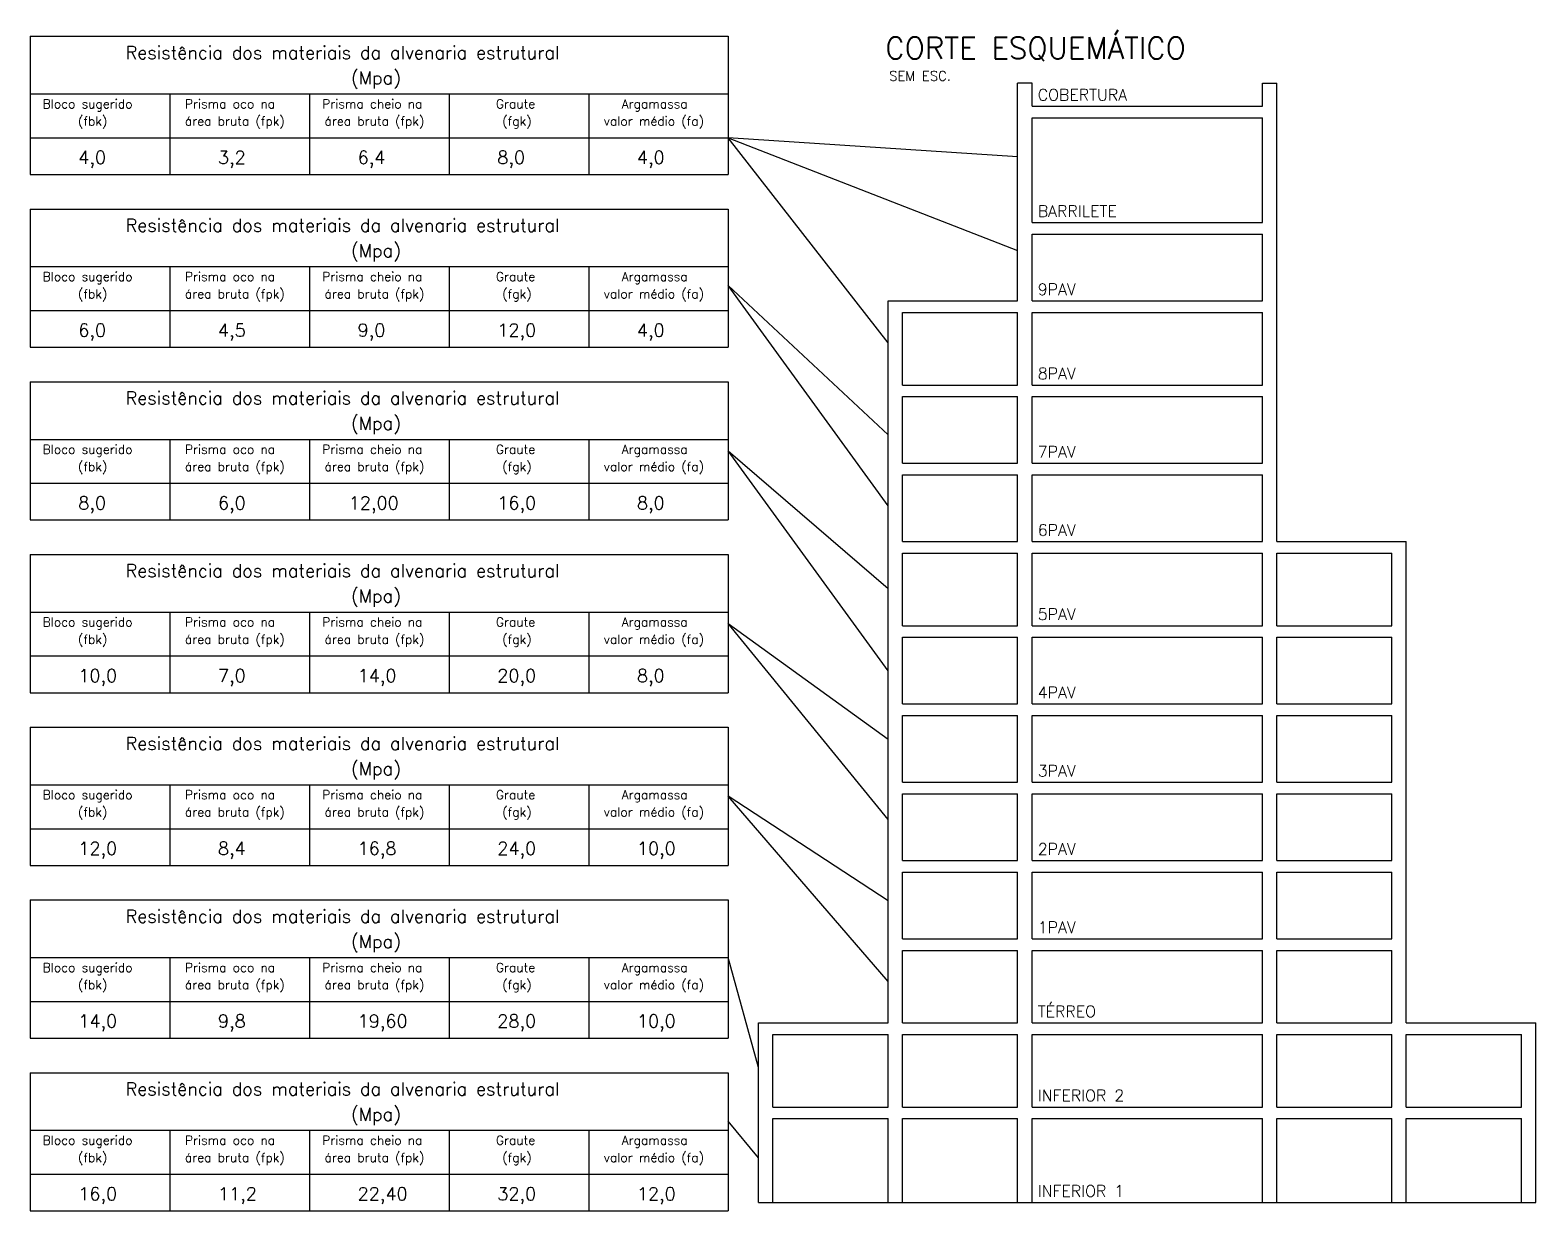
# Model space of a CAD drawing. Extents: x -39962 to 8542, y 35336 to 43602.
# Drawn here: x -39962 to -34732, y 37176 to 41277 of the extents above; entities that cross this region are included whole.
import ezdxf

# ---------------------------------------------------------------- set-up
doc = ezdxf.new("R2010")
doc.units = 0
for name, color, linetype in [('PENA_1', 1, 'CONTINUOUS'), ('PENA_3', 3, 'CONTINUOUS'), ('T1', 2, 'CONTINUOUS'), ('T3', 4, 'CONTINUOUS'), ('TEXTO', 3, 'CONTINUOUS')]:
    doc.layers.add(name, color=color, linetype=linetype)
doc.styles.get("Standard").update_dxf_attribs({"font": 'ROMANS.SHX'})
doc.styles.add('Texto1', font='romans.shx', dxfattribs={"height": 9})
doc.styles.add('Texto2', font='romans.shx', dxfattribs={"height": 12.5})
doc.styles.add('Texto3', font='romans.shx', dxfattribs={"height": 20})

msp = doc.modelspace()

# ---------------------------------------------------------------- linework, layer by layer
at = {"layer": 'PENA_1'}
for p, q in [((-39961.74, 41255.69), (-39961.74, 40775.69)), ((-39961.74, 41255.69), (-37536.74, 41255.69)), ((-37536.74, 41255.69), (-37536.74, 40775.69)), ((-39961.74, 41055.69), (-37536.74, 41055.69)), ((-39476.74, 41055.69), (-39476.74, 40775.69)), ((-38991.74, 41055.69), (-38991.74, 40775.69)), ((-38506.74, 41055.69), (-38506.74, 40775.69)), ((-38021.74, 41055.69), (-38021.74, 40775.69)), ((-39961.74, 40903.19), (-37536.74, 40903.19)), ((-36981.93, 40190.49), (-37536.74, 40903.19)), ((-37536.74, 40903.19), (-36531.93, 40511.29)), ((-36531.93, 40836.57), (-37536.74, 40903.19)), ((-39961.74, 40775.69), (-37536.74, 40775.69)), ((-39961.74, 40655.69), (-39961.74, 40175.69)), ((-39961.74, 40655.69), (-37536.74, 40655.69)), ((-37536.74, 40655.69), (-37536.74, 40175.69)), ((-39961.74, 40455.69), (-37536.74, 40455.69)), ((-39476.74, 40455.69), (-39476.74, 40175.69)), ((-38991.74, 40455.69), (-38991.74, 40175.69)), ((-38506.74, 40455.69), (-38506.74, 40175.69)), ((-38021.74, 40455.69), (-38021.74, 40175.69)), ((-36981.93, 39624.98), (-37536.74, 40390.09)), ((-37536.74, 40390.09), (-36981.93, 39871.75)), ((-39961.74, 40303.19), (-37536.74, 40303.19)), ((-39961.74, 40175.69), (-37536.74, 40175.69)), ((-39961.74, 40055.69), (-39961.74, 39575.69)), ((-39961.74, 40055.69), (-37536.74, 40055.69)), ((-37536.74, 40055.69), (-37536.74, 39575.69)), ((-39961.74, 39855.69), (-37536.74, 39855.69)), ((-39476.74, 39855.69), (-39476.74, 39575.69)), ((-38991.74, 39855.69), (-38991.74, 39575.69)), ((-38506.74, 39855.69), (-38506.74, 39575.69)), ((-38021.74, 39855.69), (-38021.74, 39575.69)), ((-36981.93, 39051.58), (-37536.74, 39815.69)), ((-37536.74, 39815.69), (-36981.93, 39337.36)), ((-39961.74, 39703.19), (-37536.74, 39703.19)), ((-39961.74, 39575.69), (-37536.74, 39575.69)), ((-39961.74, 39455.69), (-39961.74, 38975.69)), ((-39961.74, 39455.69), (-37536.74, 39455.69)), ((-37536.74, 39455.69), (-37536.74, 38975.69)), ((-39961.74, 39255.69), (-37536.74, 39255.69)), ((-39476.74, 39255.69), (-39476.74, 38975.69)), ((-38991.74, 39255.69), (-38991.74, 38975.69)), ((-38506.74, 39255.69), (-38506.74, 38975.69)), ((-38021.74, 39255.69), (-38021.74, 38975.69)), ((-36981.93, 38535.42), (-37536.74, 39215.69)), ((-37536.74, 39215.69), (-36981.93, 38814.16)), ((-39961.74, 39103.19), (-37536.74, 39103.19)), ((-39961.74, 38975.69), (-37536.74, 38975.69)), ((-39961.74, 38855.69), (-39961.74, 38375.69)), ((-39961.74, 38855.69), (-37536.74, 38855.69)), ((-37536.74, 38855.69), (-37536.74, 38375.69)), ((-39961.74, 38655.69), (-37536.74, 38655.69)), ((-39476.74, 38655.69), (-39476.74, 38375.69)), ((-38991.74, 38655.69), (-38991.74, 38375.69)), ((-38506.74, 38655.69), (-38506.74, 38375.69)), ((-38021.74, 38655.69), (-38021.74, 38375.69)), ((-36981.93, 37972.77), (-37536.74, 38615.69)), ((-36981.93, 38253.04), (-37536.74, 38615.69)), ((-39961.74, 38503.19), (-37536.74, 38503.19)), ((-39961.74, 38375.69), (-37536.74, 38375.69)), ((-39961.74, 38255.69), (-39961.74, 37775.69)), ((-39961.74, 38255.69), (-37536.74, 38255.69)), ((-37536.74, 38255.69), (-37536.74, 37775.69)), ((-39961.74, 38055.69), (-37536.74, 38055.69)), ((-39476.74, 38055.69), (-39476.74, 37775.69)), ((-38991.74, 38055.69), (-38991.74, 37775.69)), ((-38506.74, 38055.69), (-38506.74, 37775.69)), ((-38021.74, 38055.69), (-38021.74, 37775.69)), ((-37431.93, 37674.27), (-37536.74, 38055.69)), ((-39961.74, 37903.19), (-37536.74, 37903.19)), ((-39961.74, 37775.69), (-37536.74, 37775.69)), ((-39961.74, 37655.69), (-39961.74, 37175.69)), ((-39961.74, 37655.69), (-37536.74, 37655.69)), ((-37536.74, 37655.69), (-37536.74, 37175.69)), ((-39961.74, 37455.69), (-37536.74, 37455.69)), ((-39476.74, 37455.69), (-39476.74, 37175.69)), ((-38991.74, 37455.69), (-38991.74, 37175.69)), ((-38506.74, 37455.69), (-38506.74, 37175.69)), ((-38021.74, 37455.69), (-38021.74, 37175.69)), ((-37431.93, 37360.11), (-37536.74, 37487.83)), ((-39961.74, 37303.19), (-37536.74, 37303.19)), ((-39961.74, 37175.69), (-37536.74, 37175.69))]:
    msp.add_line(p, q, dxfattribs=at)
at = {"layer": 'PENA_3'}
for p, q in [((-36531.93, 40336.49), (-36531.93, 41092.49)), ((-36481.93, 41092.49), (-36531.93, 41092.49)), ((-36481.93, 41012.49), (-36481.93, 41092.49)), ((-35681.93, 41012.49), (-35681.93, 41092.49)), ((-35681.93, 41092.49), (-35631.93, 41092.49)), ((-35631.93, 39500.49), (-35631.93, 41092.49)), ((-36481.93, 41012.49), (-35681.93, 41012.49)), ((-36481.93, 40972.49), (-35681.93, 40972.49)), ((-36481.93, 40608.49), (-36481.93, 40972.49)), ((-35681.93, 40608.49), (-35681.93, 40972.49)), ((-36481.93, 40608.49), (-35681.93, 40608.49)), ((-36481.93, 40568.49), (-35681.93, 40568.49)), ((-36481.93, 40336.49), (-36481.93, 40568.49)), ((-35681.93, 40336.49), (-35681.93, 40568.49)), ((-36981.93, 40336.49), (-36531.93, 40336.49)), ((-36981.93, 40044.49), (-36981.93, 40336.49)), ((-36481.93, 40336.49), (-35681.93, 40336.49)), ((-36931.93, 40296.49), (-36531.93, 40296.49)), ((-36931.93, 40044.49), (-36931.93, 40296.49)), ((-36531.93, 40044.49), (-36531.93, 40296.49)), ((-36481.93, 40296.49), (-35681.93, 40296.49)), ((-36481.93, 40044.49), (-36481.93, 40296.49)), ((-35681.93, 40044.49), (-35681.93, 40296.49)), ((-36981.93, 37828.49), (-36981.93, 40044.49)), ((-36931.93, 40044.49), (-36531.93, 40044.49)), ((-36481.93, 40044.49), (-35681.93, 40044.49)), ((-36931.93, 40004.49), (-36531.93, 40004.49)), ((-36931.93, 39772.49), (-36931.93, 40004.49)), ((-36531.93, 39772.49), (-36531.93, 40004.49)), ((-36481.93, 40004.49), (-35681.93, 40004.49)), ((-36481.93, 39772.49), (-36481.93, 40004.49)), ((-35681.93, 39772.49), (-35681.93, 40004.49)), ((-36931.93, 39772.49), (-36531.93, 39772.49)), ((-36481.93, 39772.49), (-35681.93, 39772.49)), ((-36931.93, 39732.49), (-36531.93, 39732.49)), ((-36931.93, 39500.49), (-36931.93, 39732.49)), ((-36531.93, 39500.49), (-36531.93, 39732.49)), ((-36481.93, 39732.49), (-35681.93, 39732.49)), ((-36481.93, 39500.49), (-36481.93, 39732.49)), ((-35681.93, 39500.49), (-35681.93, 39732.49)), ((-36931.93, 39500.49), (-36531.93, 39500.49)), ((-36481.93, 39500.49), (-35681.93, 39500.49)), ((-35631.93, 39500.49), (-35181.93, 39500.49)), ((-35181.93, 37828.49), (-35181.93, 39500.49)), ((-36931.93, 39460.49), (-36531.93, 39460.49)), ((-36931.93, 39208.49), (-36931.93, 39460.49)), ((-36531.93, 39208.49), (-36531.93, 39460.49)), ((-36481.93, 39460.49), (-35681.93, 39460.49)), ((-36481.93, 39208.49), (-36481.93, 39460.49)), ((-35681.93, 39208.49), (-35681.93, 39460.49)), ((-35631.93, 39460.49), (-35231.93, 39460.49)), ((-35631.93, 39208.49), (-35631.93, 39460.49)), ((-35231.93, 39208.49), (-35231.93, 39460.49)), ((-36931.93, 39208.49), (-36531.93, 39208.49)), ((-36481.93, 39208.49), (-35681.93, 39208.49)), ((-35631.93, 39208.49), (-35231.93, 39208.49)), ((-36931.93, 39168.49), (-36531.93, 39168.49)), ((-36931.93, 38936.49), (-36931.93, 39168.49)), ((-36531.93, 38936.49), (-36531.93, 39168.49)), ((-36481.93, 39168.49), (-35681.93, 39168.49)), ((-36481.93, 38936.49), (-36481.93, 39168.49)), ((-35681.93, 38936.49), (-35681.93, 39168.49)), ((-35631.93, 39168.49), (-35231.93, 39168.49)), ((-35631.93, 38936.49), (-35631.93, 39168.49)), ((-35231.93, 38936.49), (-35231.93, 39168.49)), ((-36931.93, 38936.49), (-36531.93, 38936.49)), ((-36481.93, 38936.49), (-35681.93, 38936.49)), ((-35631.93, 38936.49), (-35231.93, 38936.49)), ((-36931.93, 38896.49), (-36531.93, 38896.49)), ((-36931.93, 38664.49), (-36931.93, 38896.49)), ((-36531.93, 38664.49), (-36531.93, 38896.49)), ((-36481.93, 38896.49), (-35681.93, 38896.49)), ((-36481.93, 38664.49), (-36481.93, 38896.49)), ((-35681.93, 38664.49), (-35681.93, 38896.49)), ((-35631.93, 38896.49), (-35231.93, 38896.49)), ((-35631.93, 38664.49), (-35631.93, 38896.49)), ((-35231.93, 38664.49), (-35231.93, 38896.49)), ((-36931.93, 38664.49), (-36531.93, 38664.49)), ((-36481.93, 38664.49), (-35681.93, 38664.49)), ((-35631.93, 38664.49), (-35231.93, 38664.49)), ((-36931.93, 38624.49), (-36531.93, 38624.49)), ((-36931.93, 38392.49), (-36931.93, 38624.49)), ((-36531.93, 38392.49), (-36531.93, 38624.49)), ((-36481.93, 38624.49), (-35681.93, 38624.49)), ((-36481.93, 38392.49), (-36481.93, 38624.49)), ((-35681.93, 38392.49), (-35681.93, 38624.49)), ((-35631.93, 38624.49), (-35231.93, 38624.49)), ((-35631.93, 38392.49), (-35631.93, 38624.49)), ((-35231.93, 38392.49), (-35231.93, 38624.49)), ((-36931.93, 38392.49), (-36531.93, 38392.49)), ((-36481.93, 38392.49), (-35681.93, 38392.49)), ((-35631.93, 38392.49), (-35231.93, 38392.49)), ((-36931.93, 38352.49), (-36531.93, 38352.49)), ((-36931.93, 38120.49), (-36931.93, 38352.49)), ((-36531.93, 38120.49), (-36531.93, 38352.49)), ((-36481.93, 38352.49), (-35681.93, 38352.49)), ((-36481.93, 38120.49), (-36481.93, 38352.49)), ((-35681.93, 38120.49), (-35681.93, 38352.49)), ((-35631.93, 38352.49), (-35231.93, 38352.49)), ((-35631.93, 38120.49), (-35631.93, 38352.49)), ((-35231.93, 38120.49), (-35231.93, 38352.49)), ((-36931.93, 38120.49), (-36531.93, 38120.49)), ((-36931.93, 38080.49), (-36531.93, 38080.49)), ((-36931.93, 37828.49), (-36931.93, 38080.49)), ((-36531.93, 37828.49), (-36531.93, 38080.49)), ((-36481.93, 38120.49), (-35681.93, 38120.49)), ((-36481.93, 37828.49), (-36481.93, 38080.49)), ((-36481.93, 38080.49), (-35681.93, 38080.49)), ((-35681.93, 37828.49), (-35681.93, 38080.49)), ((-35631.93, 38120.49), (-35231.93, 38120.49)), ((-35631.93, 37828.49), (-35631.93, 38080.49)), ((-35631.93, 38080.49), (-35231.93, 38080.49)), ((-35231.93, 37828.49), (-35231.93, 38080.49)), ((-37431.93, 37204.49), (-37431.93, 37828.49)), ((-37431.93, 37828.49), (-36981.93, 37828.49)), ((-36931.93, 37828.49), (-36531.93, 37828.49)), ((-36481.93, 37828.49), (-35681.93, 37828.49)), ((-35631.93, 37828.49), (-35231.93, 37828.49)), ((-35181.93, 37828.49), (-34731.93, 37828.49)), ((-34731.93, 37204.49), (-34731.93, 37828.49)), ((-37381.93, 37788.49), (-36981.93, 37788.49)), ((-37381.93, 37536.49), (-37381.93, 37788.49)), ((-36981.93, 37536.49), (-36981.93, 37788.49)), ((-36931.93, 37788.49), (-36531.93, 37788.49)), ((-36931.93, 37536.49), (-36931.93, 37788.49)), ((-36531.93, 37536.49), (-36531.93, 37788.49)), ((-36481.93, 37788.49), (-35681.93, 37788.49)), ((-36481.93, 37536.49), (-36481.93, 37788.49)), ((-35681.93, 37536.49), (-35681.93, 37788.49)), ((-35631.93, 37788.49), (-35231.93, 37788.49)), ((-35631.93, 37536.49), (-35631.93, 37788.49)), ((-35231.93, 37536.49), (-35231.93, 37788.49)), ((-35181.93, 37788.49), (-34781.93, 37788.49)), ((-35181.93, 37536.49), (-35181.93, 37788.49)), ((-34781.93, 37536.49), (-34781.93, 37788.49)), ((-37381.93, 37536.49), (-36981.93, 37536.49)), ((-36931.93, 37536.49), (-36531.93, 37536.49)), ((-36481.93, 37536.49), (-35681.93, 37536.49)), ((-35631.93, 37536.49), (-35231.93, 37536.49)), ((-35181.93, 37536.49), (-34781.93, 37536.49)), ((-37381.93, 37496.49), (-36981.93, 37496.49)), ((-37381.93, 37204.49), (-37381.93, 37496.49)), ((-36981.93, 37204.49), (-36981.93, 37496.49)), ((-36931.93, 37496.49), (-36531.93, 37496.49)), ((-36931.93, 37204.49), (-36931.93, 37496.49)), ((-36531.93, 37204.49), (-36531.93, 37496.49)), ((-36481.93, 37496.49), (-35681.93, 37496.49)), ((-36481.93, 37204.49), (-36481.93, 37496.49)), ((-35681.93, 37204.49), (-35681.93, 37496.49)), ((-35631.93, 37496.49), (-35231.93, 37496.49)), ((-35631.93, 37204.49), (-35631.93, 37496.49)), ((-35231.93, 37204.49), (-35231.93, 37496.49)), ((-35181.93, 37496.49), (-34781.93, 37496.49)), ((-35181.93, 37204.49), (-35181.93, 37496.49)), ((-34781.93, 37204.49), (-34781.93, 37496.49)), ((-37431.93, 37204.49), (-34731.93, 37204.49))]:
    msp.add_line(p, q, dxfattribs=at)

# ---------------------------------------------------------------- texts
for s, p in [('COBERTURA', (-36461.93, 41032.49)), ('BARRILETE', (-36461.93, 40628.49)), ('9PAV     ', (-36461.93, 40356.49)), ('8PAV     ', (-36461.93, 40064.49)), ('7PAV     ', (-36461.93, 39792.49)), ('6PAV     ', (-36461.93, 39520.49)), ('5PAV     ', (-36461.93, 39228.49)), ('4PAV     ', (-36461.93, 38956.49)), ('3PAV     ', (-36461.93, 38684.49)), ('2PAV     ', (-36461.93, 38412.49)), ('1PAV     ', (-36461.93, 38140.49)), ('TÉRREO   ', (-36461.93, 37848.49)), ('INFERIOR 2', (-36461.93, 37556.49)), ('INFERIOR 1', (-36461.93, 37224.49))]:
    msp.add_text(s, height=40, dxfattribs=at).set_placement(p)
at = {"layer": 'T1', "style": 'Texto1'}
msp.add_text('SEM ESC.', height=33.636, dxfattribs=at).set_placement((-36978.27, 41101.28))
at = {"layer": 'T3', "style": 'Texto3'}
msp.add_text('CORTE ESQUEMÁTICO', height=74.747, dxfattribs=at).set_placement((-36991.69, 41177.57))
at = {"layer": 'TEXTO', "color": 2}
for s, height, style, p in [('Resistência dos materiais da alvenaria estrutural', 45, 'Texto1', (-39629.87, 41176.77)), ('(Mpa)', 45, 'Texto1', (-38847.53, 41088.93)), ('Bloco sugerido', 31.25, 'Texto2', (-39918.15, 41005.47)), ('Prisma oco na', 31.25, 'Texto2', (-39424.21, 41005.47)), ('Prisma cheio na', 31.25, 'Texto2', (-38947.46, 41005.47)), ('Graute', 31.25, 'Texto2', (-38344.06, 41005.47)), ('Argamassa', 31.25, 'Texto2', (-37907.12, 41005.47)), ('(fbk)', 31.25, 'Texto2', (-39795.37, 40945.47)), ('área bruta (fpk)', 31.25, 'Texto2', (-39424.21, 40945.47)), ('área bruta (fpk)', 31.25, 'Texto2', (-38939.21, 40945.47)), ('(fgk)', 31.25, 'Texto2', (-38321.79, 40945.47)), ('valor médio (fa)', 31.25, 'Texto2', (-37969.21, 40945.47)), ('Resistência dos materiais da alvenaria estrutural', 45, 'Texto1', (-39629.87, 40576.77)), ('(Mpa)', 45, 'Texto1', (-38847.53, 40488.93)), ('Bloco sugerido', 31.25, 'Texto2', (-39918.15, 40405.47)), ('Prisma oco na', 31.25, 'Texto2', (-39424.21, 40405.47)), ('Prisma cheio na', 31.25, 'Texto2', (-38947.46, 40405.47)), ('Graute', 31.25, 'Texto2', (-38344.06, 40405.47)), ('Argamassa', 31.25, 'Texto2', (-37907.12, 40405.47)), ('(fbk)', 31.25, 'Texto2', (-39795.37, 40345.47)), ('área bruta (fpk)', 31.25, 'Texto2', (-39424.21, 40345.47)), ('área bruta (fpk)', 31.25, 'Texto2', (-38939.21, 40345.47)), ('(fgk)', 31.25, 'Texto2', (-38321.79, 40345.47)), ('valor médio (fa)', 31.25, 'Texto2', (-37969.21, 40345.47)), ('Resistência dos materiais da alvenaria estrutural', 45, 'Texto1', (-39629.87, 39976.77)), ('(Mpa)', 45, 'Texto1', (-38847.53, 39888.93)), ('Bloco sugerido', 31.25, 'Texto2', (-39918.15, 39805.47)), ('Prisma oco na', 31.25, 'Texto2', (-39424.21, 39805.47)), ('Prisma cheio na', 31.25, 'Texto2', (-38947.46, 39805.47)), ('Graute', 31.25, 'Texto2', (-38344.06, 39805.47)), ('Argamassa', 31.25, 'Texto2', (-37907.12, 39805.47)), ('(fbk)', 31.25, 'Texto2', (-39795.37, 39745.47)), ('área bruta (fpk)', 31.25, 'Texto2', (-39424.21, 39745.47)), ('área bruta (fpk)', 31.25, 'Texto2', (-38939.21, 39745.47)), ('(fgk)', 31.25, 'Texto2', (-38321.79, 39745.47)), ('valor médio (fa)', 31.25, 'Texto2', (-37969.21, 39745.47)), ('Resistência dos materiais da alvenaria estrutural', 45, 'Texto1', (-39629.87, 39376.77)), ('(Mpa)', 45, 'Texto1', (-38847.53, 39288.93)), ('Bloco sugerido', 31.25, 'Texto2', (-39918.15, 39205.47)), ('Prisma oco na', 31.25, 'Texto2', (-39424.21, 39205.47)), ('Prisma cheio na', 31.25, 'Texto2', (-38947.46, 39205.47)), ('Graute', 31.25, 'Texto2', (-38344.06, 39205.47)), ('Argamassa', 31.25, 'Texto2', (-37907.12, 39205.47)), ('(fbk)', 31.25, 'Texto2', (-39795.37, 39145.47)), ('área bruta (fpk)', 31.25, 'Texto2', (-39424.21, 39145.47)), ('área bruta (fpk)', 31.25, 'Texto2', (-38939.21, 39145.47)), ('(fgk)', 31.25, 'Texto2', (-38321.79, 39145.47)), ('valor médio (fa)', 31.25, 'Texto2', (-37969.21, 39145.47)), ('Resistência dos materiais da alvenaria estrutural', 45, 'Texto1', (-39629.87, 38776.77)), ('(Mpa)', 45, 'Texto1', (-38847.53, 38688.93)), ('Bloco sugerido', 31.25, 'Texto2', (-39918.15, 38605.47)), ('Prisma oco na', 31.25, 'Texto2', (-39424.21, 38605.47)), ('Prisma cheio na', 31.25, 'Texto2', (-38947.46, 38605.47)), ('Graute', 31.25, 'Texto2', (-38344.06, 38605.47)), ('Argamassa', 31.25, 'Texto2', (-37907.12, 38605.47)), ('(fbk)', 31.25, 'Texto2', (-39795.37, 38545.47)), ('área bruta (fpk)', 31.25, 'Texto2', (-39424.21, 38545.47)), ('área bruta (fpk)', 31.25, 'Texto2', (-38939.21, 38545.47)), ('(fgk)', 31.25, 'Texto2', (-38321.79, 38545.47)), ('valor médio (fa)', 31.25, 'Texto2', (-37969.21, 38545.47)), ('Resistência dos materiais da alvenaria estrutural', 45, 'Texto1', (-39629.87, 38176.77)), ('(Mpa)', 45, 'Texto1', (-38847.53, 38088.93)), ('Bloco sugerido', 31.25, 'Texto2', (-39918.15, 38005.47)), ('Prisma oco na', 31.25, 'Texto2', (-39424.21, 38005.47)), ('Prisma cheio na', 31.25, 'Texto2', (-38947.46, 38005.47)), ('Graute', 31.25, 'Texto2', (-38344.06, 38005.47)), ('Argamassa', 31.25, 'Texto2', (-37907.12, 38005.47)), ('(fbk)', 31.25, 'Texto2', (-39795.37, 37945.47)), ('área bruta (fpk)', 31.25, 'Texto2', (-39424.21, 37945.47)), ('área bruta (fpk)', 31.25, 'Texto2', (-38939.21, 37945.47)), ('(fgk)', 31.25, 'Texto2', (-38321.79, 37945.47)), ('valor médio (fa)', 31.25, 'Texto2', (-37969.21, 37945.47)), ('Resistência dos materiais da alvenaria estrutural', 45, 'Texto1', (-39629.87, 37576.77)), ('(Mpa)', 45, 'Texto1', (-38847.53, 37488.93)), ('Bloco sugerido', 31.25, 'Texto2', (-39918.15, 37405.47)), ('Prisma oco na', 31.25, 'Texto2', (-39424.21, 37405.47)), ('Prisma cheio na', 31.25, 'Texto2', (-38947.46, 37405.47)), ('Graute', 31.25, 'Texto2', (-38344.06, 37405.47)), ('Argamassa', 31.25, 'Texto2', (-37907.12, 37405.47)), ('(fbk)', 31.25, 'Texto2', (-39795.37, 37345.47)), ('área bruta (fpk)', 31.25, 'Texto2', (-39424.21, 37345.47)), ('área bruta (fpk)', 31.25, 'Texto2', (-38939.21, 37345.47)), ('(fgk)', 31.25, 'Texto2', (-38321.79, 37345.47)), ('valor médio (fa)', 31.25, 'Texto2', (-37969.21, 37345.47))]:
    msp.add_text(s, height=height, dxfattribs=dict(at, style=style)).set_placement(p)
at = {"layer": 'TEXTO', "color": 3, "style": 'Texto1'}
for s, p in [('4,0', (-39794.28, 40812.43)), ('3,2', (-39309.28, 40812.43)), ('6,4', (-38824.28, 40812.43)), ('8,0', (-38339.28, 40812.43)), ('4,0', (-37854.28, 40812.43)), ('6,0', (-39794.28, 40212.43)), ('4,5', (-39309.28, 40212.43)), ('9,0', (-38824.28, 40212.43)), ('12,0', (-38339.28, 40212.43)), ('4,0', (-37854.28, 40212.43)), ('8,0', (-39794.28, 39612.43)), ('6,0', (-39309.28, 39612.43)), ('12,00', (-38855.11, 39612.43)), ('16,0', (-38339.28, 39612.43)), ('8,0', (-37854.28, 39612.43)), ('10,0', (-39794.28, 39012.43)), ('7,0', (-39309.28, 39012.43)), ('14,0', (-38824.28, 39012.43)), ('20,0', (-38339.28, 39012.43)), ('8,0', (-37854.28, 39012.43)), ('12,0', (-39794.28, 38412.43)), ('8,4', (-39309.28, 38412.43)), ('16,8', (-38824.28, 38412.43)), ('24,0', (-38339.28, 38412.43)), ('10,0', (-37854.28, 38412.43)), ('14,0', (-39794.28, 37812.43)), ('9,8', (-39309.28, 37812.43)), ('19,60', (-38824.28, 37812.43)), ('28,0', (-38339.28, 37812.43)), ('10,0', (-37854.28, 37812.43)), ('16,0', (-39794.28, 37212.43)), ('11,2', (-39309.28, 37212.43)), ('22,40', (-38824.28, 37212.43)), ('32,0', (-38339.28, 37212.43)), ('12,0', (-37854.28, 37212.43))]:
    msp.add_text(s, height=45, dxfattribs=at).set_placement(p)

doc.saveas('drawing.dxf')
